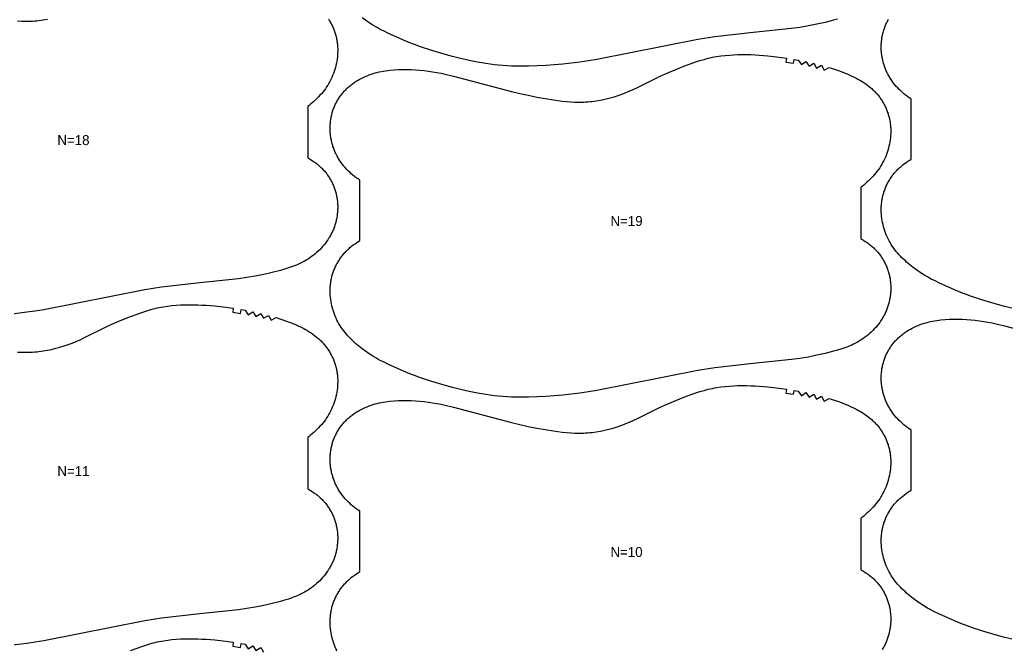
# Model space of a CAD drawing. Header units: inches. Extents: x 0 to 1948, y 0 to 1049.
# Drawn here: x 954.1 to 1450.8, y 207.8 to 524.4 of the extents above; entities that cross this region are included whole.
import ezdxf

# ---------------------------------------------------------------- set-up
doc = ezdxf.new("R2010")
doc.units = ezdxf.units.IN

msp = doc.modelspace()

# ---------------------------------------------------------------- linework, layer by layer
at = {"layer": '1'}
for points in [[(1109.3519, 524.7271), (1109.6437, 524.2735), (1109.9268, 523.8143), (1110.2012, 523.3499), (1110.4667, 522.8803), (1110.7233, 522.4058), (1110.9707, 521.9265), (1111.2091, 521.4426), (1111.4382, 520.9542), (1111.6579, 520.4617), (1111.8683, 519.9651), (1112.0692, 519.4646), (1112.2605, 518.9605), (1112.4422, 518.4528), (1112.6141, 517.9418), (1112.7762, 517.4277), (1112.9284, 516.9107), (1113.0706, 516.3908), (1113.2027, 515.8684), (1113.3246, 515.3435), (1113.4363, 514.8164), (1113.5379, 514.2873), (1113.6293, 513.7563), (1113.7107, 513.2237), (1113.7821, 512.6895), (1113.8437, 512.1541), (1113.8954, 511.6176), (1113.9374, 511.0801), (1113.9698, 510.5419), (1113.9925, 510.0031), (1114.0058, 509.4639), (1114.0095, 508.9246), (1113.989, 507.8461), (1113.9316, 506.7691), (1113.8379, 505.695), (1113.7084, 504.6248), (1113.5438, 503.5594), (1113.3446, 502.4999), (1113.1114, 501.447), (1112.8448, 500.4018), (1112.5454, 499.3652), (1112.2138, 498.3382), (1111.8504, 497.3216), (1111.4555, 496.3169), (1111.029, 495.3254), (1110.5711, 494.3485), (1110.0819, 493.3874), (1109.5614, 492.4436), (1109.0096, 491.5184), (1108.4267, 490.6132), (1107.813, 489.729), (1107.1702, 488.8655), (1106.5004, 488.0222), (1105.8055, 487.1985), (1105.0876, 486.3938), (1104.3487, 485.6074), (1103.5908, 484.8388), (1102.8158, 484.0875), (1102.0257, 483.3527), (1101.2214, 482.6341), (1100.4035, 481.9312), (1099.5729, 481.2434), (1099.0095, 480.8011), (1099.0095, 454.8993), (1099.3443, 454.7195), (1100.2772, 454.1777), (1101.1912, 453.6046), (1102.0847, 453.0003), (1102.5234, 452.6866), (1102.9563, 452.3652), (1103.3833, 452.0361), (1103.8043, 451.6993), (1104.219, 451.3548), (1104.6272, 451.0028), (1105.0287, 450.6431), (1105.4233, 450.2759), (1105.8109, 449.9011), (1106.1913, 449.5189), (1106.5643, 449.1295), (1106.9297, 448.7329), (1107.2874, 448.3293), (1107.6372, 447.919), (1107.9791, 447.5019), (1108.3127, 447.0783), (1108.638, 446.6483), (1108.9548, 446.212), (1109.2629, 445.7697), (1109.5622, 445.3213), (1109.8525, 444.8672), (1110.1337, 444.4074), (1110.4056, 443.942), (1110.668, 443.4713), (1110.9208, 442.9953), (1111.164, 442.5143), (1111.3974, 442.0285), (1111.6211, 441.5381), (1111.8351, 441.0433), (1112.0392, 440.5443), (1112.2334, 440.0414), (1112.4177, 439.5347), (1112.5921, 439.0244), (1112.7566, 438.5108), (1112.9109, 437.9942), (1113.0553, 437.4746), (1113.1895, 436.9523), (1113.3136, 436.4275), (1113.4275, 435.9005), (1113.5311, 435.3714), (1113.6246, 434.8405), (1113.7078, 434.3079), (1113.7808, 433.7738), (1113.8436, 433.2385), (1113.8964, 432.702), (1113.939, 432.1646), (1113.9716, 431.6265), (1113.9942, 431.0878), (1114.0068, 430.5488), (1114.0095, 430.0095), (1114.0023, 429.4703), (1113.9853, 428.9312), (1113.9584, 428.3925), (1113.9217, 427.8544), (1113.8753, 427.3169), (1113.8192, 426.7804), (1113.7533, 426.245), (1113.6779, 425.7109), (1113.5927, 425.1782), (1113.498, 424.6472), (1113.3937, 424.118), (1113.2798, 423.5909), (1113.1563, 423.0659), (1113.0233, 422.5434), (1112.8808, 422.0234), (1112.7288, 421.5062), (1112.5673, 420.992), (1112.3964, 420.4809), (1112.216, 419.9731), (1112.0262, 419.4688), (1111.827, 418.9682), (1111.6184, 418.4715), (1111.4005, 417.9788), (1111.1734, 417.4903), (1110.9373, 417.006), (1110.6923, 416.5261), (1110.4386, 416.0506), (1110.1764, 415.5797), (1109.9058, 415.1135), (1109.627, 414.652), (1109.0454, 413.7436), (1108.4329, 412.8554), (1107.7909, 411.9881), (1107.1206, 411.1426), (1106.4233, 410.3195), (1105.7, 409.5195), (1104.9514, 408.7432), (1104.1787, 407.9912), (1103.3825, 407.264), (1102.5638, 406.5622), (1101.7236, 405.8865), (1100.8626, 405.2374), (1099.9819, 404.6153), (1099.0824, 404.0205), (1098.1655, 403.4528), (1097.2321, 402.9123), (1096.2835, 402.3989), (1095.3208, 401.9126), (1094.3451, 401.4535), (1093.3576, 401.0214), (1092.3594, 400.6161), (1091.3516, 400.2353), (1090.3355, 399.8764), (1089.3122, 399.537), (1087.2485, 398.9063), (1085.1701, 398.3228), (1080.9928, 397.2437), (1076.7904, 396.2772), (1072.5608, 395.4304), (1068.307, 394.715), (1064.0338, 394.1326), (1044.7311, 392.0908), (1025.4401, 389.9422), (1016.9243, 388.5639), (966.1472, 378.5214), (961.8884, 377.8386), (957.6171, 377.234), (949.0504, 376.2181)], [(952.9939, 523.7692), (955.1472, 523.6571), (956.2246, 523.6285), (957.3023, 523.6203), (958.38, 523.6337), (959.4575, 523.6685), (960.5342, 523.7245), (961.6098, 523.8012), (962.6839, 523.8984), (963.7561, 524.0157), (964.8258, 524.1527), (965.8929, 524.3091), (968.0173, 524.6785)], [(1365.4485, 524.7413), (1363.3701, 524.1578), (1359.1928, 523.0787), (1354.9904, 522.1122), (1350.7608, 521.2654), (1346.507, 520.55), (1342.2338, 519.9676), (1322.9311, 517.9258), (1303.6401, 515.7772), (1295.1243, 514.3989), (1244.3472, 504.3564), (1240.0884, 503.6736), (1235.8171, 503.069), (1227.2504, 502.0531), (1222.954, 501.6713), (1218.6506, 501.3771), (1214.3425, 501.1652), (1210.0309, 501.0366), (1205.717, 501), (1201.4048, 501.0878), (1199.2506, 501.1898), (1197.0989, 501.3336), (1194.9506, 501.5203), (1192.8065, 501.7509), (1190.6676, 502.0258), (1188.5342, 502.3421), (1184.2849, 503.0851), (1180.0598, 503.953), (1175.8574, 504.9252), (1171.6762, 505.9855), (1167.5181, 507.1316), (1161.3264, 509.0113), (1155.1753, 511.0201), (1153.1432, 511.7418), (1151.1264, 512.5029), (1149.1276, 513.309), (1147.1429, 514.1509), (1139.2595, 517.6648), (1137.313, 518.5926), (1135.3934, 519.5718), (1134.4464, 520.0857), (1133.5085, 520.6163), (1131.66, 521.7255), (1129.8478, 522.8947), (1128.0719, 524.1194), (1126.3332, 525.3965)], [(1453.0574, 379.3252), (1448.8762, 380.3855), (1444.7181, 381.5316), (1438.5264, 383.4113), (1432.3753, 385.4201), (1430.3432, 386.1418), (1428.3264, 386.9029), (1426.3276, 387.709), (1424.3429, 388.5509), (1416.4595, 392.0648), (1414.513, 392.9926), (1412.5934, 393.9718), (1411.6464, 394.4857), (1410.7085, 395.0163), (1408.86, 396.1255), (1407.0478, 397.2947), (1405.2719, 398.5194), (1403.5332, 399.7965), (1401.8366, 401.1285), (1401.006, 401.8163), (1400.1882, 402.5192), (1399.3838, 403.2378), (1398.5937, 403.9726), (1397.8188, 404.7239), (1397.0608, 405.4925), (1396.3219, 406.2789), (1395.604, 407.0836), (1394.9091, 407.9073), (1394.2393, 408.7506), (1393.5966, 409.6141), (1392.9829, 410.4983), (1392.3999, 411.4035), (1391.8482, 412.3287), (1391.3276, 413.2725), (1390.8384, 414.2336), (1390.3805, 415.2105), (1389.9541, 416.2021), (1389.5591, 417.2068), (1389.1958, 418.2233), (1388.8641, 419.2503), (1388.5647, 420.2869), (1388.2981, 421.3321), (1388.0649, 422.385), (1387.8657, 423.4445), (1387.7011, 424.5099), (1387.5716, 425.5801), (1387.4779, 426.6542), (1387.4205, 427.7312), (1387.4, 428.8097), (1387.4038, 429.349), (1387.417, 429.8882), (1387.4398, 430.427), (1387.4721, 430.9652), (1387.5141, 431.5027), (1387.5658, 432.0392), (1387.6274, 432.5746), (1387.6988, 433.1088), (1387.7802, 433.6414), (1387.8717, 434.1724), (1387.9732, 434.7015), (1388.0849, 435.2286), (1388.2069, 435.7535), (1388.339, 436.2759), (1388.4812, 436.7958), (1388.6333, 437.3128), (1388.7954, 437.8269), (1388.9674, 438.3379), (1389.149, 438.8456), (1389.3403, 439.3497), (1389.5412, 439.8502), (1389.7516, 440.3468), (1389.9714, 440.8393), (1390.2005, 441.3277), (1390.4388, 441.8116), (1390.6863, 442.2909), (1390.9428, 442.7654), (1391.2083, 443.235), (1391.4827, 443.6994), (1391.7659, 444.1586), (1392.0577, 444.6123), (1392.358, 445.0604), (1392.6666, 445.5027), (1392.9835, 445.9392), (1393.3085, 446.3696), (1393.6415, 446.7938), (1393.9823, 447.2117), (1394.3308, 447.6231), (1394.6868, 448.0278), (1395.0504, 448.4257), (1395.4212, 448.8167), (1395.7992, 449.2006), (1396.1843, 449.5772), (1396.5762, 449.9464), (1396.975, 450.3081), (1397.3802, 450.6625), (1398.2092, 451.3496), (1399.0612, 452.0091), (1399.9339, 452.6423), (1400.8253, 453.2504), (1401.7334, 453.8348), (1402.4, 454.2409), (1402.4, 484.5602), (1402.3271, 484.6054), (1401.4277, 485.2002), (1400.5469, 485.8223), (1399.686, 486.4714), (1398.8457, 487.1471), (1398.0271, 487.8489), (1397.2309, 488.5761), (1396.4581, 489.3281), (1395.7096, 490.1044), (1394.9862, 490.9044), (1394.2889, 491.7275), (1393.6186, 492.573), (1392.9766, 493.4403), (1392.3641, 494.3285), (1391.7825, 495.2369), (1391.5037, 495.6984), (1391.2331, 496.1646), (1390.9709, 496.6355), (1390.7172, 497.111), (1390.4722, 497.5909), (1390.2361, 498.0752), (1390.009, 498.5637), (1389.7911, 499.0564), (1389.5825, 499.5531), (1389.3833, 500.0537), (1389.1935, 500.558), (1389.0132, 501.0658), (1388.8422, 501.5769), (1388.6807, 502.0911), (1388.5287, 502.6083), (1388.3862, 503.1283), (1388.2532, 503.6508), (1388.1297, 504.1758), (1388.0158, 504.7029), (1387.9115, 505.2321), (1387.8168, 505.7631), (1387.7317, 506.2958), (1387.6562, 506.8299), (1387.5904, 507.3653), (1387.5342, 507.9018), (1387.4878, 508.4393), (1387.4511, 508.9774), (1387.4243, 509.5161), (1387.4072, 510.0552), (1387.4, 510.5944), (1387.4027, 511.1337), (1387.4153, 511.6727), (1387.4379, 512.2114), (1387.4705, 512.7495), (1387.5132, 513.2869), (1387.5659, 513.8234), (1387.6288, 514.3587), (1387.7018, 514.8928), (1387.785, 515.4254), (1387.8784, 515.9563), (1387.9821, 516.4854), (1388.096, 517.0124), (1388.22, 517.5372), (1388.3543, 518.0595), (1388.4986, 518.5791), (1388.653, 519.0957), (1388.8174, 519.6093), (1388.9918, 520.1196), (1389.1761, 520.6263), (1389.3704, 521.1292), (1389.5745, 521.6282), (1389.7884, 522.123), (1390.0121, 522.6134), (1390.2456, 523.0992), (1390.4887, 523.5802), (1390.7415, 524.0562), (1391.0039, 524.5269)], [(952.9939, 357.2692), (955.1472, 357.1571), (956.2246, 357.1285), (957.3023, 357.1203), (958.38, 357.1337), (959.4575, 357.1685), (960.5342, 357.2245), (961.6098, 357.3012), (962.6839, 357.3984), (963.7561, 357.5157), (964.8258, 357.6527), (965.8929, 357.8091), (968.0173, 358.1785), (970.128, 358.6198), (972.2239, 359.1286), (974.304, 359.7005), (976.367, 360.332), (978.4105, 361.0231), (980.4321, 361.7744), (982.4292, 362.5867), (984.4008, 363.4581), (986.3515, 364.3767), (997.9453, 370.1272), (1001.8761, 371.9029), (1005.8545, 373.5704), (1009.8695, 375.1451), (1015.9571, 377.3411), (1018.007, 378.0134), (1020.0718, 378.6339), (1021.1107, 378.9198), (1022.1546, 379.187), (1023.2036, 379.434), (1024.2574, 379.6608), (1025.3155, 379.8681), (1026.3774, 380.0564), (1028.5107, 380.3781), (1030.6533, 380.6303), (1032.8018, 380.8178), (1034.9544, 380.9468), (1037.1097, 381.024), (1039.2664, 381.0559), (1041.4233, 381.0481), (1043.5795, 381.0015), (1045.7345, 380.9158), (1047.8873, 380.7908), (1052.1852, 380.4284), (1056.4721, 379.9464), (1061.5047, 379.2663), (1061.2135, 377.2876), (1065.1257, 376.6726), (1065.4561, 378.6451), (1067.4268, 378.304), (1069.0174, 375.9758), (1071.3553, 377.5511), (1072.8804, 375.1816), (1075.261, 376.6889), (1076.7138, 374.2746), (1079.1388, 375.7095), (1080.5198, 373.253), (1082.9865, 374.6156), (1087.7144, 372.9959), (1092.3926, 371.238), (1092.3926, 371.238), (1096.9179, 369.0492), (1097.8188, 368.5524), (1098.7537, 368.0116), (1099.6762, 367.4497), (1100.5842, 366.8653), (1101.4756, 366.2572), (1102.3484, 365.624), (1103.2003, 364.9645), (1104.0293, 364.2774), (1104.4346, 363.923), (1104.8333, 363.5613), (1105.2253, 363.1921), (1105.6103, 362.8155), (1105.9883, 362.4316), (1106.3592, 362.0406), (1106.7227, 361.6427), (1107.0788, 361.238), (1107.4273, 360.8266), (1107.7681, 360.4087), (1108.101, 359.9845), (1108.426, 359.5541), (1108.7429, 359.1176), (1109.0516, 358.6753), (1109.3519, 358.2271), (1109.6437, 357.7735), (1109.9268, 357.3143), (1110.2012, 356.8499), (1110.4667, 356.3803), (1110.7233, 355.9058), (1110.9707, 355.4265), (1111.2091, 354.9426), (1111.4382, 354.4542), (1111.6579, 353.9617), (1111.8683, 353.4651), (1112.0692, 352.9646), (1112.2605, 352.4605), (1112.4422, 351.9528), (1112.6141, 351.4418), (1112.7762, 350.9277), (1112.9284, 350.4107), (1113.0706, 349.8908), (1113.2027, 349.3684), (1113.3246, 348.8435), (1113.4363, 348.3164), (1113.5379, 347.7873), (1113.6293, 347.2563), (1113.7107, 346.7237), (1113.7821, 346.1895), (1113.8437, 345.6541), (1113.8954, 345.1176), (1113.9374, 344.5801), (1113.9698, 344.0419), (1113.9925, 343.5031), (1114.0058, 342.9639), (1114.0095, 342.4246), (1113.989, 341.3461), (1113.9316, 340.2691), (1113.8379, 339.195), (1113.7084, 338.1248), (1113.5438, 337.0594), (1113.3446, 335.9999), (1113.1114, 334.947), (1112.8448, 333.9018), (1112.5454, 332.8652), (1112.2138, 331.8382), (1111.8504, 330.8216), (1111.4555, 329.8169), (1111.029, 328.8254), (1110.5711, 327.8485), (1110.0819, 326.8874), (1109.5614, 325.9436), (1109.0096, 325.0184), (1108.4267, 324.1132), (1107.813, 323.229), (1107.1702, 322.3655), (1106.5004, 321.5222), (1105.8055, 320.6985), (1105.0876, 319.8938), (1104.3487, 319.1074), (1103.5908, 318.3388), (1102.8158, 317.5875), (1102.0257, 316.8527), (1101.2214, 316.1341), (1100.4035, 315.4312), (1099.5729, 314.7434), (1099.0095, 314.3011), (1099.0095, 288.3993), (1099.3443, 288.2195), (1100.2772, 287.6777), (1101.1912, 287.1046), (1102.0847, 286.5003), (1102.5234, 286.1866), (1102.9563, 285.8652), (1103.3833, 285.5361), (1103.8043, 285.1993), (1104.219, 284.8548), (1104.6272, 284.5028), (1105.0287, 284.1431), (1105.4233, 283.7759), (1105.8109, 283.4011), (1106.1913, 283.0189), (1106.5643, 282.6295), (1106.9297, 282.2329), (1107.2874, 281.8293), (1107.6372, 281.419), (1107.9791, 281.0019), (1108.3127, 280.5783), (1108.638, 280.1483), (1108.9548, 279.712), (1109.2629, 279.2697), (1109.5622, 278.8213), (1109.8525, 278.3672), (1110.1337, 277.9074), (1110.4056, 277.442), (1110.668, 276.9713), (1110.9208, 276.4953), (1111.164, 276.0143), (1111.3974, 275.5285), (1111.6211, 275.0381), (1111.8351, 274.5433), (1112.0392, 274.0443), (1112.2334, 273.5414), (1112.4177, 273.0347), (1112.5921, 272.5244), (1112.7566, 272.0108), (1112.9109, 271.4942), (1113.0553, 270.9746), (1113.1895, 270.4523), (1113.3136, 269.9275), (1113.4275, 269.4005), (1113.5311, 268.8714), (1113.6246, 268.3405), (1113.7078, 267.8079), (1113.7808, 267.2738), (1113.8436, 266.7385), (1113.8964, 266.202), (1113.939, 265.6646), (1113.9716, 265.1265), (1113.9942, 264.5878), (1114.0068, 264.0488), (1114.0095, 263.5095), (1114.0023, 262.9703), (1113.9853, 262.4312), (1113.9584, 261.8925), (1113.9217, 261.3544), (1113.8753, 260.8169), (1113.8192, 260.2804), (1113.7533, 259.745), (1113.6779, 259.2109), (1113.5927, 258.6782), (1113.498, 258.1472), (1113.3937, 257.618), (1113.2798, 257.0909), (1113.1563, 256.5659), (1113.0233, 256.0434), (1112.8808, 255.5234), (1112.7288, 255.0062), (1112.5673, 254.492), (1112.3964, 253.9809), (1112.216, 253.4731), (1112.0262, 252.9688), (1111.827, 252.4682), (1111.6184, 251.9715), (1111.4005, 251.4788), (1111.1734, 250.9903), (1110.9373, 250.506), (1110.6923, 250.0261), (1110.4386, 249.5506), (1110.1764, 249.0797), (1109.9058, 248.6135), (1109.627, 248.152), (1109.0454, 247.2436), (1108.4329, 246.3554), (1107.7909, 245.4881), (1107.1206, 244.6426), (1106.4233, 243.8195), (1105.7, 243.0195), (1104.9514, 242.2432), (1104.1787, 241.4912), (1103.3825, 240.764), (1102.5638, 240.0622), (1101.7236, 239.3865), (1100.8626, 238.7374), (1099.9819, 238.1153), (1099.0824, 237.5205), (1098.1655, 236.9528), (1097.2321, 236.4123), (1096.2835, 235.8989), (1095.3208, 235.4126), (1094.3451, 234.9535), (1093.3576, 234.5214), (1092.3594, 234.1161), (1091.3516, 233.7353), (1090.3355, 233.3764), (1089.3122, 233.037), (1087.2485, 232.4063), (1085.1701, 231.8228), (1080.9928, 230.7437), (1076.7904, 229.7772), (1072.5608, 228.9304), (1068.307, 228.215), (1064.0338, 227.6326), (1044.7311, 225.5908), (1025.4401, 223.4422), (1016.9243, 222.0639), (966.1472, 212.0214), (961.8884, 211.3386), (957.6171, 210.734), (949.0504, 209.7181)], [(1453.0574, 212.8252), (1448.8762, 213.8855), (1444.7181, 215.0316), (1438.5264, 216.9113), (1432.3753, 218.9201), (1430.3432, 219.6418), (1428.3264, 220.4029), (1426.3276, 221.209), (1424.3429, 222.0509), (1416.4595, 225.5648), (1414.513, 226.4926), (1412.5934, 227.4718), (1411.6464, 227.9857), (1410.7085, 228.5163), (1408.86, 229.6255), (1407.0478, 230.7947), (1405.2719, 232.0194), (1403.5332, 233.2965), (1401.8366, 234.6285), (1401.006, 235.3163), (1400.1882, 236.0192), (1399.3838, 236.7378), (1398.5937, 237.4726), (1397.8188, 238.2239), (1397.0608, 238.9925), (1396.3219, 239.7789), (1395.604, 240.5836), (1394.9091, 241.4073), (1394.2393, 242.2506), (1393.5966, 243.1141), (1392.9829, 243.9983), (1392.3999, 244.9035), (1391.8482, 245.8287), (1391.3276, 246.7725), (1390.8384, 247.7336), (1390.3805, 248.7105), (1389.9541, 249.7021), (1389.5591, 250.7068), (1389.1958, 251.7233), (1388.8641, 252.7503), (1388.5647, 253.7869), (1388.2981, 254.8321), (1388.0649, 255.885), (1387.8657, 256.9445), (1387.7011, 258.0099), (1387.5716, 259.0801), (1387.4779, 260.1542), (1387.4205, 261.2312), (1387.4, 262.3097), (1387.4038, 262.849), (1387.417, 263.3882), (1387.4398, 263.927), (1387.4721, 264.4652), (1387.5141, 265.0027), (1387.5658, 265.5392), (1387.6274, 266.0746), (1387.6988, 266.6088), (1387.7802, 267.1414), (1387.8717, 267.6724), (1387.9732, 268.2015), (1388.0849, 268.7286), (1388.2069, 269.2535), (1388.339, 269.7759), (1388.4812, 270.2958), (1388.6333, 270.8128), (1388.7954, 271.3269), (1388.9674, 271.8379), (1389.149, 272.3456), (1389.3403, 272.8497), (1389.5412, 273.3502), (1389.7516, 273.8468), (1389.9714, 274.3393), (1390.2005, 274.8277), (1390.4388, 275.3116), (1390.6863, 275.7909), (1390.9428, 276.2654), (1391.2083, 276.735), (1391.4827, 277.1994), (1391.7659, 277.6586), (1392.0577, 278.1123), (1392.358, 278.5604), (1392.6666, 279.0027), (1392.9835, 279.4392), (1393.3085, 279.8696), (1393.6415, 280.2938), (1393.9823, 280.7117), (1394.3308, 281.1231), (1394.6868, 281.5278), (1395.0504, 281.9257), (1395.4212, 282.3167), (1395.7992, 282.7006), (1396.1843, 283.0772), (1396.5762, 283.4464), (1396.975, 283.8081), (1397.3802, 284.1625), (1398.2092, 284.8496), (1399.0612, 285.5091), (1399.9339, 286.1423), (1400.8253, 286.7504), (1401.7334, 287.3348), (1402.4, 287.7409), (1402.4, 318.0602), (1402.3271, 318.1054), (1401.4277, 318.7002), (1400.5469, 319.3223), (1399.686, 319.9714), (1398.8457, 320.6471), (1398.0271, 321.3489), (1397.2309, 322.0761), (1396.4581, 322.8281), (1395.7096, 323.6044), (1394.9862, 324.4044), (1394.2889, 325.2275), (1393.6186, 326.073), (1392.9766, 326.9403), (1392.3641, 327.8285), (1391.7825, 328.7369), (1391.5037, 329.1984), (1391.2331, 329.6646), (1390.9709, 330.1355), (1390.7172, 330.611), (1390.4722, 331.0909), (1390.2361, 331.5752), (1390.009, 332.0637), (1389.7911, 332.5564), (1389.5825, 333.0531), (1389.3833, 333.5537), (1389.1935, 334.058), (1389.0132, 334.5658), (1388.8422, 335.0769), (1388.6807, 335.5911), (1388.5287, 336.1083), (1388.3862, 336.6283), (1388.2532, 337.1508), (1388.1297, 337.6758), (1388.0158, 338.2029), (1387.9115, 338.7321), (1387.8168, 339.2631), (1387.7317, 339.7958), (1387.6562, 340.3299), (1387.5904, 340.8653), (1387.5342, 341.4018), (1387.4878, 341.9393), (1387.4511, 342.4774), (1387.4243, 343.0161), (1387.4072, 343.5552), (1387.4, 344.0944), (1387.4027, 344.6337), (1387.4153, 345.1727), (1387.4379, 345.7114), (1387.4705, 346.2495), (1387.5132, 346.7869), (1387.5659, 347.3234), (1387.6288, 347.8587), (1387.7018, 348.3928), (1387.785, 348.9254), (1387.8784, 349.4563), (1387.9821, 349.9854), (1388.096, 350.5124), (1388.22, 351.0372), (1388.3543, 351.5595), (1388.4986, 352.0791), (1388.653, 352.5957), (1388.8174, 353.1093), (1388.9918, 353.6196), (1389.1761, 354.1263), (1389.3704, 354.6292), (1389.5745, 355.1282), (1389.7884, 355.623), (1390.0121, 356.1134), (1390.2456, 356.5992), (1390.4887, 357.0802), (1390.7415, 357.5562), (1391.0039, 358.0269), (1391.2758, 358.4923), (1391.557, 358.9521), (1391.8473, 359.4062), (1392.1466, 359.8546), (1392.4547, 360.2969), (1392.7715, 360.7332), (1393.0968, 361.1632), (1393.4305, 361.5868), (1393.7723, 362.0039), (1394.1221, 362.4142), (1394.4799, 362.8178), (1394.8453, 363.2144), (1395.2183, 363.6038), (1395.5986, 363.986), (1395.9862, 364.3608), (1396.3808, 364.728), (1396.7824, 365.0877), (1397.1906, 365.4397), (1397.6052, 365.7842), (1398.0262, 366.121), (1398.4532, 366.4501), (1398.8862, 366.7715), (1399.3248, 367.0852), (1400.2184, 367.6895), (1401.1324, 368.2626), (1402.0652, 368.8044), (1403.0154, 369.3148), (1403.9813, 369.7936), (1404.9618, 370.2413), (1405.9556, 370.6585), (1406.9616, 371.0457), (1407.9787, 371.4033), (1409.0056, 371.7321), (1410.0412, 372.0325), (1411.0843, 372.3051), (1412.1338, 372.5506), (1413.189, 372.7701), (1414.2492, 372.965), (1415.3136, 373.1366), (1416.3818, 373.2862), (1417.453, 373.4153), (1419.6016, 373.6169), (1421.7549, 373.7504), (1423.9105, 373.8189), (1426.0669, 373.8236), (1428.2222, 373.7659), (1430.3751, 373.6477), (1432.5245, 373.4731), (1434.6696, 373.2469), (1436.8097, 372.9738), (1438.9437, 372.6575), (1441.0707, 372.2981), (1443.1894, 371.8948), (1445.2987, 371.4465), (1449.4897, 370.4291), (1478.6833, 362.7154)], [(1113.6384, 206.8336), (1113.1805, 207.8105), (1112.7541, 208.8021), (1112.3591, 209.8068), (1111.9958, 210.8233), (1111.6641, 211.8503), (1111.3647, 212.8869), (1111.0981, 213.9321), (1110.8649, 214.985), (1110.6657, 216.0445), (1110.5011, 217.1099), (1110.3716, 218.1801), (1110.2779, 219.2542), (1110.2205, 220.3312), (1110.2, 221.4097), (1110.2038, 221.949), (1110.217, 222.4882), (1110.2398, 223.027), (1110.2721, 223.5652), (1110.3141, 224.1027), (1110.3658, 224.6392), (1110.4274, 225.1746), (1110.4988, 225.7088), (1110.5802, 226.2414), (1110.6717, 226.7724), (1110.7732, 227.3015), (1110.8849, 227.8286), (1111.0069, 228.3535), (1111.139, 228.8759), (1111.2812, 229.3958), (1111.4333, 229.9128), (1111.5954, 230.4269), (1111.7674, 230.9379), (1111.949, 231.4456), (1112.1403, 231.9497), (1112.3412, 232.4502), (1112.5516, 232.9468), (1112.7714, 233.4393), (1113.0005, 233.9277), (1113.2388, 234.4116), (1113.4863, 234.8909), (1113.7428, 235.3654), (1114.0083, 235.835), (1114.2827, 236.2994), (1114.5659, 236.7586), (1114.8577, 237.2123), (1115.158, 237.6604), (1115.4666, 238.1027), (1115.7835, 238.5392), (1116.1085, 238.9696), (1116.4415, 239.3938), (1116.7823, 239.8117), (1117.1308, 240.2231), (1117.4868, 240.6278), (1117.8504, 241.0257), (1118.2212, 241.4167), (1118.5992, 241.8006), (1118.9843, 242.1772), (1119.3762, 242.5464), (1119.775, 242.9081), (1120.1802, 243.2625), (1121.0092, 243.9496), (1121.8612, 244.6091), (1122.7339, 245.2423), (1123.6253, 245.8504), (1124.5334, 246.4348), (1125.2, 246.8409), (1125.2, 277.1602), (1125.1271, 277.2054), (1124.2277, 277.8002), (1123.3469, 278.4223), (1122.486, 279.0714), (1121.6457, 279.7471), (1120.8271, 280.4489), (1120.0309, 281.1761), (1119.2581, 281.9281), (1118.5096, 282.7044), (1117.7862, 283.5044), (1117.0889, 284.3275), (1116.4186, 285.173), (1115.7766, 286.0403), (1115.1641, 286.9285), (1114.5825, 287.8369), (1114.3037, 288.2984), (1114.0331, 288.7646), (1113.7709, 289.2355), (1113.5172, 289.711), (1113.2722, 290.1909), (1113.0361, 290.6752), (1112.809, 291.1637), (1112.5911, 291.6564), (1112.3825, 292.1531), (1112.1833, 292.6537), (1111.9935, 293.158), (1111.8132, 293.6658), (1111.6422, 294.1769), (1111.4807, 294.6911), (1111.3287, 295.2083), (1111.1862, 295.7283), (1111.0532, 296.2508), (1110.9297, 296.7758), (1110.8158, 297.3029), (1110.7115, 297.8321), (1110.6168, 298.3631), (1110.5317, 298.8958), (1110.4562, 299.4299), (1110.3904, 299.9653), (1110.3342, 300.5018), (1110.2878, 301.0393), (1110.2511, 301.5774), (1110.2243, 302.1161), (1110.2072, 302.6552), (1110.2, 303.1944), (1110.2027, 303.7337), (1110.2153, 304.2727), (1110.2379, 304.8114), (1110.2705, 305.3495), (1110.3132, 305.8869), (1110.3659, 306.4234), (1110.4288, 306.9587), (1110.5018, 307.4928), (1110.585, 308.0254), (1110.6784, 308.5563), (1110.7821, 309.0854), (1110.896, 309.6124), (1111.02, 310.1372), (1111.1543, 310.6595), (1111.2986, 311.1791), (1111.453, 311.6957), (1111.6174, 312.2093), (1111.7918, 312.7196), (1111.9761, 313.2263), (1112.1704, 313.7292), (1112.3745, 314.2282), (1112.5884, 314.723), (1112.8121, 315.2134), (1113.0456, 315.6992), (1113.2887, 316.1802), (1113.5415, 316.6562), (1113.8039, 317.1269), (1114.0758, 317.5923), (1114.357, 318.0521), (1114.6473, 318.5062), (1114.9466, 318.9546), (1115.2547, 319.3969), (1115.5715, 319.8332), (1115.8968, 320.2632), (1116.2305, 320.6868), (1116.5723, 321.1039), (1116.9221, 321.5142), (1117.2799, 321.9178), (1117.6453, 322.3144), (1118.0183, 322.7038), (1118.3986, 323.086), (1118.7862, 323.4608), (1119.1808, 323.828), (1119.5824, 324.1877), (1119.9906, 324.5397), (1120.4052, 324.8842), (1120.8262, 325.221), (1121.2532, 325.5501), (1121.6862, 325.8715), (1122.1248, 326.1852), (1123.0184, 326.7895), (1123.9324, 327.3626), (1124.8652, 327.9044), (1125.8154, 328.4148), (1126.7813, 328.8936), (1127.7618, 329.3413), (1128.7556, 329.7585), (1129.7616, 330.1457), (1130.7787, 330.5033), (1131.8056, 330.8321), (1132.8412, 331.1325), (1133.8843, 331.4051), (1134.9338, 331.6506), (1135.989, 331.8701), (1137.0492, 332.065), (1138.1136, 332.2366), (1139.1818, 332.3862), (1140.253, 332.5153), (1142.4016, 332.7169), (1144.5549, 332.8504), (1146.7105, 332.9189), (1148.8669, 332.9236), (1151.0222, 332.8659), (1153.1751, 332.7477), (1155.3245, 332.5731), (1157.4696, 332.3469), (1159.6097, 332.0738), (1161.7437, 331.7575), (1163.8707, 331.3981), (1165.9894, 330.9948), (1168.0987, 330.5465), (1172.2897, 329.5291), (1201.4833, 321.8154), (1205.6787, 320.8125), (1209.8913, 319.8841), (1214.1207, 319.0363), (1218.3648, 318.2667), (1222.6225, 317.5787), (1226.898, 317.0074), (1229.0437, 316.7799), (1231.1939, 316.6042), (1233.3472, 316.4921), (1234.4246, 316.4635), (1235.5023, 316.4553), (1236.58, 316.4687), (1237.6575, 316.5035), (1238.7342, 316.5595), (1239.8098, 316.6362), (1240.8839, 316.7334), (1241.9561, 316.8507), (1243.0258, 316.9877), (1244.0929, 317.1441), (1246.2173, 317.5135), (1248.328, 317.9548), (1250.4239, 318.4636), (1252.504, 319.0355), (1254.567, 319.667), (1256.6105, 320.3581), (1258.6321, 321.1094), (1260.6292, 321.9217), (1262.6008, 322.7931), (1264.5515, 323.7117), (1276.1453, 329.4622), (1280.0761, 331.2379), (1284.0545, 332.9054), (1288.0695, 334.4801), (1294.1571, 336.6761), (1296.207, 337.3484), (1298.2718, 337.9689), (1299.3107, 338.2548), (1300.3546, 338.522), (1301.4036, 338.769), (1302.4574, 338.9958), (1303.5155, 339.2031), (1304.5774, 339.3914), (1306.7107, 339.7131), (1308.8533, 339.9653), (1311.0018, 340.1528), (1313.1544, 340.2818), (1315.3097, 340.359), (1317.4664, 340.3909), (1319.6233, 340.3831), (1321.7795, 340.3365), (1323.9345, 340.2508), (1326.0873, 340.1258), (1330.3852, 339.7634), (1334.6721, 339.2814), (1339.7047, 338.6013), (1339.4135, 336.6226), (1343.3257, 336.0076), (1343.6561, 337.9801), (1345.6268, 337.639), (1347.2174, 335.3108), (1349.5553, 336.8861), (1351.0804, 334.5166), (1353.461, 336.0239), (1354.9138, 333.6096), (1357.3388, 335.0445), (1358.7198, 332.588), (1361.1865, 333.9506), (1365.9144, 332.3309), (1370.5926, 330.573), (1370.5926, 330.573), (1375.1179, 328.3842), (1376.0188, 327.8874), (1376.9537, 327.3466), (1377.8762, 326.7847), (1378.7842, 326.2003), (1379.6756, 325.5922), (1380.5484, 324.959), (1381.4003, 324.2995), (1382.2293, 323.6124), (1382.6346, 323.258), (1383.0333, 322.8963), (1383.4253, 322.5271), (1383.8103, 322.1505), (1384.1883, 321.7666), (1384.5592, 321.3756), (1384.9227, 320.9777), (1385.2788, 320.573), (1385.6273, 320.1616), (1385.9681, 319.7437), (1386.301, 319.3195), (1386.626, 318.8891), (1386.9429, 318.4526), (1387.2516, 318.0103), (1387.5519, 317.5621), (1387.8437, 317.1085), (1388.1268, 316.6493), (1388.4012, 316.1849), (1388.6667, 315.7153), (1388.9233, 315.2408), (1389.1707, 314.7615), (1389.4091, 314.2776), (1389.6382, 313.7892), (1389.8579, 313.2967), (1390.0683, 312.8001), (1390.2692, 312.2996), (1390.4605, 311.7955), (1390.6422, 311.2878), (1390.8141, 310.7768), (1390.9762, 310.2627), (1391.1284, 309.7457), (1391.2706, 309.2258), (1391.4027, 308.7034), (1391.5246, 308.1785), (1391.6363, 307.6514), (1391.7379, 307.1223), (1391.8293, 306.5913), (1391.9107, 306.0587), (1391.9821, 305.5245), (1392.0437, 304.9891), (1392.0954, 304.4526), (1392.1374, 303.9151), (1392.1698, 303.3769), (1392.1925, 302.8381), (1392.2058, 302.2989), (1392.2095, 301.7596), (1392.189, 300.6811), (1392.1316, 299.6041), (1392.0379, 298.53), (1391.9084, 297.4598), (1391.7438, 296.3944), (1391.5446, 295.3349), (1391.3114, 294.282), (1391.0448, 293.2368), (1390.7454, 292.2002), (1390.4138, 291.1732), (1390.0504, 290.1566), (1389.6555, 289.1519), (1389.229, 288.1604), (1388.7711, 287.1835), (1388.2819, 286.2224), (1387.7614, 285.2786), (1387.2096, 284.3534), (1386.6267, 283.4482), (1386.013, 282.564), (1385.3702, 281.7005), (1384.7004, 280.8572), (1384.0055, 280.0335), (1383.2876, 279.2288), (1382.5487, 278.4424), (1381.7908, 277.6738), (1381.0158, 276.9225), (1380.2257, 276.1877), (1379.4214, 275.4691), (1378.6035, 274.7662), (1377.7729, 274.0784), (1377.2095, 273.6361), (1377.2095, 247.7343), (1377.5443, 247.5545), (1378.4772, 247.0127), (1379.3912, 246.4396), (1380.2847, 245.8353), (1380.7234, 245.5216), (1381.1563, 245.2002), (1381.5833, 244.8711), (1382.0043, 244.5343), (1382.419, 244.1898), (1382.8272, 243.8378), (1383.2287, 243.4781), (1383.6233, 243.1109), (1384.0109, 242.7361), (1384.3913, 242.3539), (1384.7643, 241.9645), (1385.1297, 241.5679), (1385.4874, 241.1643), (1385.8372, 240.754), (1386.1791, 240.3369), (1386.5127, 239.9133), (1386.838, 239.4833), (1387.1548, 239.047), (1387.4629, 238.6047), (1387.7622, 238.1563), (1388.0525, 237.7022), (1388.3337, 237.2424), (1388.6056, 236.777), (1388.868, 236.3063), (1389.1208, 235.8303), (1389.364, 235.3493), (1389.5974, 234.8635), (1389.8211, 234.3731), (1390.0351, 233.8783), (1390.2392, 233.3793), (1390.4334, 232.8764), (1390.6177, 232.3697), (1390.7921, 231.8594), (1390.9566, 231.3458), (1391.1109, 230.8292), (1391.2553, 230.3096), (1391.3895, 229.7873), (1391.5136, 229.2625), (1391.6275, 228.7355), (1391.7311, 228.2064), (1391.8246, 227.6755), (1391.9078, 227.1429), (1391.9808, 226.6088), (1392.0436, 226.0735), (1392.0964, 225.537), (1392.139, 224.9996), (1392.1716, 224.4615), (1392.1942, 223.9228), (1392.2068, 223.3838), (1392.2095, 222.8445), (1392.2023, 222.3053), (1392.1853, 221.7662), (1392.1584, 221.2275), (1392.1217, 220.6894), (1392.0753, 220.1519), (1392.0192, 219.6154), (1391.9533, 219.08), (1391.8779, 218.5459), (1391.7927, 218.0132), (1391.698, 217.4822), (1391.5937, 216.953), (1391.4798, 216.4259), (1391.3563, 215.9009), (1391.2233, 215.3784), (1391.0808, 214.8584), (1390.9288, 214.3412), (1390.7673, 213.827), (1390.5964, 213.3159), (1390.416, 212.8081), (1390.2262, 212.3038), (1390.027, 211.8032), (1389.8184, 211.3065), (1389.6005, 210.8138), (1389.3734, 210.3253), (1389.1373, 209.841), (1388.8923, 209.3611), (1388.6386, 208.8856), (1388.3764, 208.4147), (1388.1058, 207.9485), (1387.827, 207.487)], [(1009.8695, 207.1451), (1015.9571, 209.3411), (1018.007, 210.0134), (1020.0718, 210.6339), (1021.1107, 210.9198), (1022.1546, 211.187), (1023.2036, 211.434), (1024.2574, 211.6608), (1025.3155, 211.8681), (1026.3774, 212.0564), (1028.5107, 212.3781), (1030.6533, 212.6303), (1032.8018, 212.8178), (1034.9544, 212.9468), (1037.1097, 213.024), (1039.2664, 213.0559), (1041.4233, 213.0481), (1043.5795, 213.0015), (1045.7345, 212.9158), (1047.8873, 212.7908), (1052.1852, 212.4284), (1056.4721, 211.9464), (1061.5047, 211.2663), (1061.2135, 209.2876), (1065.1257, 208.6726), (1065.4561, 210.6451), (1067.4268, 210.304), (1069.0174, 207.9758), (1071.3553, 209.5511), (1072.8804, 207.1816), (1075.261, 208.6889), (1076.7138, 206.2746)]]:
    msp.add_lwpolyline(points, dxfattribs=at)
msp.add_lwpolyline([(1370.5926, 497.073), (1375.1179, 494.8842), (1376.0188, 494.3874), (1376.9537, 493.8466), (1377.8762, 493.2847), (1378.7842, 492.7003), (1379.6756, 492.0922), (1380.5484, 491.459), (1381.4003, 490.7995), (1382.2293, 490.1124), (1382.6346, 489.758), (1383.0333, 489.3963), (1383.4253, 489.0271), (1383.8103, 488.6505), (1384.1883, 488.2666), (1384.5592, 487.8756), (1384.9227, 487.4777), (1385.2788, 487.073), (1385.6273, 486.6616), (1385.9681, 486.2437), (1386.301, 485.8195), (1386.626, 485.3891), (1386.9429, 484.9526), (1387.2516, 484.5103), (1387.5519, 484.0621), (1387.8437, 483.6085), (1388.1268, 483.1493), (1388.4012, 482.6849), (1388.6667, 482.2153), (1388.9233, 481.7408), (1389.1707, 481.2615), (1389.4091, 480.7776), (1389.6382, 480.2892), (1389.8579, 479.7967), (1390.0683, 479.3001), (1390.2692, 478.7996), (1390.4605, 478.2955), (1390.6422, 477.7878), (1390.8141, 477.2768), (1390.9762, 476.7627), (1391.1284, 476.2457), (1391.2706, 475.7258), (1391.4027, 475.2034), (1391.5246, 474.6785), (1391.6363, 474.1514), (1391.7379, 473.6223), (1391.8293, 473.0913), (1391.9107, 472.5587), (1391.9821, 472.0245), (1392.0437, 471.4891), (1392.0954, 470.9526), (1392.1374, 470.4151), (1392.1698, 469.8769), (1392.1925, 469.3381), (1392.2058, 468.7989), (1392.2095, 468.2596), (1392.189, 467.1811), (1392.1316, 466.1041), (1392.0379, 465.03), (1391.9084, 463.9598), (1391.7438, 462.8944), (1391.5446, 461.8349), (1391.3114, 460.782), (1391.0448, 459.7368), (1390.7454, 458.7002), (1390.4138, 457.6732), (1390.0504, 456.6566), (1389.6555, 455.6519), (1389.229, 454.6604), (1388.7711, 453.6835), (1388.2819, 452.7224), (1387.7614, 451.7786), (1387.2096, 450.8534), (1386.6267, 449.9482), (1386.013, 449.064), (1385.3702, 448.2005), (1384.7004, 447.3572), (1384.0055, 446.5335), (1383.2876, 445.7288), (1382.5487, 444.9424), (1381.7908, 444.1738), (1381.0158, 443.4225), (1380.2257, 442.6877), (1379.4214, 441.9691), (1378.6035, 441.2662), (1377.7729, 440.5784), (1377.2095, 440.1361), (1377.2095, 414.2343), (1377.5443, 414.0545), (1378.4772, 413.5127), (1379.3912, 412.9396), (1380.2847, 412.3353), (1380.7234, 412.0216), (1381.1563, 411.7002), (1381.5833, 411.3711), (1382.0043, 411.0343), (1382.419, 410.6898), (1382.8272, 410.3378), (1383.2287, 409.9781), (1383.6233, 409.6109), (1384.0109, 409.2361), (1384.3913, 408.8539), (1384.7643, 408.4645), (1385.1297, 408.0679), (1385.4874, 407.6643), (1385.8372, 407.254), (1386.1791, 406.8369), (1386.5127, 406.4133), (1386.838, 405.9833), (1387.1548, 405.547), (1387.4629, 405.1047), (1387.7622, 404.6563), (1388.0525, 404.2022), (1388.3337, 403.7424), (1388.6056, 403.277), (1388.868, 402.8063), (1389.1208, 402.3303), (1389.364, 401.8493), (1389.5974, 401.3635), (1389.8211, 400.8731), (1390.0351, 400.3783), (1390.2392, 399.8793), (1390.4334, 399.3764), (1390.6177, 398.8697), (1390.7921, 398.3594), (1390.9566, 397.8458), (1391.1109, 397.3292), (1391.2553, 396.8096), (1391.3895, 396.2873), (1391.5136, 395.7625), (1391.6275, 395.2355), (1391.7311, 394.7064), (1391.8246, 394.1755), (1391.9078, 393.6429), (1391.9808, 393.1088), (1392.0436, 392.5735), (1392.0964, 392.037), (1392.139, 391.4996), (1392.1716, 390.9615), (1392.1942, 390.4228), (1392.2068, 389.8838), (1392.2095, 389.3445), (1392.2023, 388.8053), (1392.1853, 388.2662), (1392.1584, 387.7275), (1392.1217, 387.1894), (1392.0753, 386.6519), (1392.0192, 386.1154), (1391.9533, 385.58), (1391.8779, 385.0459), (1391.7927, 384.5132), (1391.698, 383.9822), (1391.5937, 383.453), (1391.4798, 382.9259), (1391.3563, 382.4009), (1391.2233, 381.8784), (1391.0808, 381.3584), (1390.9288, 380.8412), (1390.7673, 380.327), (1390.5964, 379.8159), (1390.416, 379.3081), (1390.2262, 378.8038), (1390.027, 378.3032), (1389.8184, 377.8065), (1389.6005, 377.3138), (1389.3734, 376.8253), (1389.1373, 376.341), (1388.8923, 375.8611), (1388.6386, 375.3856), (1388.3764, 374.9147), (1388.1058, 374.4485), (1387.827, 373.987), (1387.2454, 373.0786), (1386.6329, 372.1904), (1385.9909, 371.3231), (1385.3206, 370.4776), (1384.6233, 369.6545), (1383.9, 368.8545), (1383.1514, 368.0782), (1382.3787, 367.3262), (1381.5825, 366.599), (1380.7638, 365.8972), (1379.9236, 365.2215), (1379.0626, 364.5724), (1378.1819, 363.9503), (1377.2824, 363.3555), (1376.3655, 362.7878), (1375.4321, 362.2473), (1374.4835, 361.7339), (1373.5208, 361.2476), (1372.5451, 360.7885), (1371.5576, 360.3564), (1370.5594, 359.9511), (1369.5516, 359.5703), (1368.5355, 359.2114), (1367.5122, 358.872), (1365.4485, 358.2413), (1363.3701, 357.6578), (1359.1928, 356.5787), (1354.9904, 355.6122), (1350.7608, 354.7654), (1346.507, 354.05), (1342.2338, 353.4676), (1322.9311, 351.4258), (1303.6401, 349.2772), (1295.1243, 347.8989), (1244.3472, 337.8564), (1240.0884, 337.1736), (1235.8171, 336.569), (1227.2504, 335.5531), (1222.954, 335.1713), (1218.6506, 334.8771), (1214.3425, 334.6652), (1210.0309, 334.5366), (1205.717, 334.5), (1201.4048, 334.5878), (1199.2506, 334.6898), (1197.0989, 334.8336), (1194.9506, 335.0203), (1192.8065, 335.2509), (1190.6676, 335.5258), (1188.5342, 335.8421), (1184.2849, 336.5851), (1180.0598, 337.453), (1175.8574, 338.4252), (1171.6762, 339.4855), (1167.5181, 340.6316), (1161.3264, 342.5113), (1155.1753, 344.5201), (1153.1432, 345.2418), (1151.1264, 346.0029), (1149.1276, 346.809), (1147.1429, 347.6509), (1139.2595, 351.1648), (1137.313, 352.0926), (1135.3934, 353.0718), (1134.4464, 353.5857), (1133.5085, 354.1163), (1131.66, 355.2255), (1129.8478, 356.3947), (1128.0719, 357.6194), (1126.3332, 358.8965), (1124.6366, 360.2285), (1123.806, 360.9163), (1122.9882, 361.6192), (1122.1838, 362.3378), (1121.3937, 363.0726), (1120.6188, 363.8239), (1119.8608, 364.5925), (1119.1219, 365.3789), (1118.404, 366.1836), (1117.7091, 367.0073), (1117.0393, 367.8506), (1116.3966, 368.7141), (1115.7829, 369.5983), (1115.1999, 370.5035), (1114.6482, 371.4287), (1114.1276, 372.3725), (1113.6384, 373.3336), (1113.1805, 374.3105), (1112.7541, 375.3021), (1112.3591, 376.3068), (1111.9958, 377.3233), (1111.6641, 378.3503), (1111.3647, 379.3869), (1111.0981, 380.4321), (1110.8649, 381.485), (1110.6657, 382.5445), (1110.5011, 383.6099), (1110.3716, 384.6801), (1110.2779, 385.7542), (1110.2205, 386.8312), (1110.2, 387.9097), (1110.2038, 388.449), (1110.217, 388.9882), (1110.2398, 389.527), (1110.2721, 390.0652), (1110.3141, 390.6027), (1110.3658, 391.1392), (1110.4274, 391.6746), (1110.4988, 392.2088), (1110.5802, 392.7414), (1110.6717, 393.2724), (1110.7732, 393.8015), (1110.8849, 394.3286), (1111.0069, 394.8535), (1111.139, 395.3759), (1111.2812, 395.8958), (1111.4333, 396.4128), (1111.5954, 396.9269), (1111.7674, 397.4379), (1111.949, 397.9456), (1112.1403, 398.4497), (1112.3412, 398.9502), (1112.5516, 399.4468), (1112.7714, 399.9393), (1113.0005, 400.4277), (1113.2388, 400.9116), (1113.4863, 401.3909), (1113.7428, 401.8654), (1114.0083, 402.335), (1114.2827, 402.7994), (1114.5659, 403.2586), (1114.8577, 403.7123), (1115.158, 404.1604), (1115.4666, 404.6027), (1115.7835, 405.0392), (1116.1085, 405.4696), (1116.4415, 405.8938), (1116.7823, 406.3117), (1117.1308, 406.7231), (1117.4868, 407.1278), (1117.8504, 407.5257), (1118.2212, 407.9167), (1118.5992, 408.3006), (1118.9843, 408.6772), (1119.3762, 409.0464), (1119.775, 409.4081), (1120.1802, 409.7625), (1121.0092, 410.4496), (1121.8612, 411.1091), (1122.7339, 411.7423), (1123.6253, 412.3504), (1124.5334, 412.9348), (1125.2, 413.3409), (1125.2, 443.6602), (1125.1271, 443.7054), (1124.2277, 444.3002), (1123.3469, 444.9223), (1122.486, 445.5714), (1121.6457, 446.2471), (1120.8271, 446.9489), (1120.0309, 447.6761), (1119.2581, 448.4281), (1118.5096, 449.2044), (1117.7862, 450.0044), (1117.0889, 450.8275), (1116.4186, 451.673), (1115.7766, 452.5403), (1115.1641, 453.4285), (1114.5825, 454.3369), (1114.3037, 454.7984), (1114.0331, 455.2646), (1113.7709, 455.7355), (1113.5172, 456.211), (1113.2722, 456.6909), (1113.0361, 457.1752), (1112.809, 457.6637), (1112.5911, 458.1564), (1112.3825, 458.6531), (1112.1833, 459.1537), (1111.9935, 459.658), (1111.8132, 460.1658), (1111.6422, 460.6769), (1111.4807, 461.1911), (1111.3287, 461.7083), (1111.1862, 462.2283), (1111.0532, 462.7508), (1110.9297, 463.2758), (1110.8158, 463.8029), (1110.7115, 464.3321), (1110.6168, 464.8631), (1110.5317, 465.3958), (1110.4562, 465.9299), (1110.3904, 466.4653), (1110.3342, 467.0018), (1110.2878, 467.5393), (1110.2511, 468.0774), (1110.2243, 468.6161), (1110.2072, 469.1552), (1110.2, 469.6944), (1110.2027, 470.2337), (1110.2153, 470.7727), (1110.2379, 471.3114), (1110.2705, 471.8495), (1110.3132, 472.3869), (1110.3659, 472.9234), (1110.4288, 473.4587), (1110.5018, 473.9928), (1110.585, 474.5254), (1110.6784, 475.0563), (1110.7821, 475.5854), (1110.896, 476.1124), (1111.02, 476.6372), (1111.1543, 477.1595), (1111.2986, 477.6791), (1111.453, 478.1957), (1111.6174, 478.7093), (1111.7918, 479.2196), (1111.9761, 479.7263), (1112.1704, 480.2292), (1112.3745, 480.7282), (1112.5884, 481.223), (1112.8121, 481.7134), (1113.0456, 482.1992), (1113.2887, 482.6802), (1113.5415, 483.1562), (1113.8039, 483.6269), (1114.0758, 484.0923), (1114.357, 484.5521), (1114.6473, 485.0062), (1114.9466, 485.4546), (1115.2547, 485.8969), (1115.5715, 486.3332), (1115.8968, 486.7632), (1116.2305, 487.1868), (1116.5723, 487.6039), (1116.9221, 488.0142), (1117.2799, 488.4178), (1117.6453, 488.8144), (1118.0183, 489.2038), (1118.3986, 489.586), (1118.7862, 489.9608), (1119.1808, 490.328), (1119.5824, 490.6877), (1119.9906, 491.0397), (1120.4052, 491.3842), (1120.8262, 491.721), (1121.2532, 492.0501), (1121.6862, 492.3715), (1122.1248, 492.6852), (1123.0184, 493.2895), (1123.9324, 493.8626), (1124.8652, 494.4044), (1125.8154, 494.9148), (1126.7813, 495.3936), (1127.7618, 495.8413), (1128.7556, 496.2585), (1129.7616, 496.6457), (1130.7787, 497.0033), (1131.8056, 497.3321), (1132.8412, 497.6325), (1133.8843, 497.9051), (1134.9338, 498.1506), (1135.989, 498.3701), (1137.0492, 498.565), (1138.1136, 498.7366), (1139.1818, 498.8862), (1140.253, 499.0153), (1142.4016, 499.2169), (1144.5549, 499.3504), (1146.7105, 499.4189), (1148.8669, 499.4236), (1151.0222, 499.3659), (1153.1751, 499.2477), (1155.3245, 499.0731), (1157.4696, 498.8469), (1159.6097, 498.5738), (1161.7437, 498.2575), (1163.8707, 497.8981), (1165.9894, 497.4948), (1168.0987, 497.0465), (1172.2897, 496.0291), (1201.4833, 488.3154), (1205.6787, 487.3125), (1209.8913, 486.3841), (1214.1207, 485.5363), (1218.3648, 484.7667), (1222.6225, 484.0787), (1226.898, 483.5074), (1229.0437, 483.2799), (1231.1939, 483.1042), (1233.3472, 482.9921), (1234.4246, 482.9635), (1235.5023, 482.9553), (1236.58, 482.9687), (1237.6575, 483.0035), (1238.7342, 483.0595), (1239.8098, 483.1362), (1240.8839, 483.2334), (1241.9561, 483.3507), (1243.0258, 483.4877), (1244.0929, 483.6441), (1246.2173, 484.0135), (1248.328, 484.4548), (1250.4239, 484.9636), (1252.504, 485.5355), (1254.567, 486.167), (1256.6105, 486.8581), (1258.6321, 487.6094), (1260.6292, 488.4217), (1262.6008, 489.2931), (1264.5515, 490.2117), (1276.1453, 495.9622), (1280.0761, 497.7379), (1284.0545, 499.4054), (1288.0695, 500.9801), (1294.1571, 503.1761), (1296.207, 503.8484), (1298.2718, 504.4689), (1299.3107, 504.7548), (1300.3546, 505.022), (1301.4036, 505.269), (1302.4574, 505.4958), (1303.5155, 505.7031), (1304.5774, 505.8914), (1306.7107, 506.2131), (1308.8533, 506.4653), (1311.0018, 506.6528), (1313.1544, 506.7818), (1315.3097, 506.859), (1317.4664, 506.8909), (1319.6233, 506.8831), (1321.7795, 506.8365), (1323.9345, 506.7508), (1326.0873, 506.6258), (1330.3852, 506.2634), (1334.6721, 505.7814), (1339.7047, 505.1013), (1339.4135, 503.1226), (1343.3257, 502.5076), (1343.6561, 504.4801), (1345.6268, 504.139), (1347.2174, 501.8108), (1349.5553, 503.3861), (1351.0804, 501.0166), (1353.461, 502.5239), (1354.9138, 500.1096), (1357.3388, 501.5445), (1358.7198, 499.088), (1361.1865, 500.4506), (1365.9144, 498.8309), (1370.5926, 497.073)], close=True, dxfattribs=at)

# ---------------------------------------------------------------- texts
for s, p in [('N=18', (973.0048, 461.3605)), ('N=19', (1251.2048, 420.6954)), ('N=11', (973.0048, 294.8605)), ('N=10', (1251.2048, 254.1954))]:
    msp.add_text(s, height=5, dxfattribs=at).set_placement(p)

doc.saveas('drawing.dxf')
